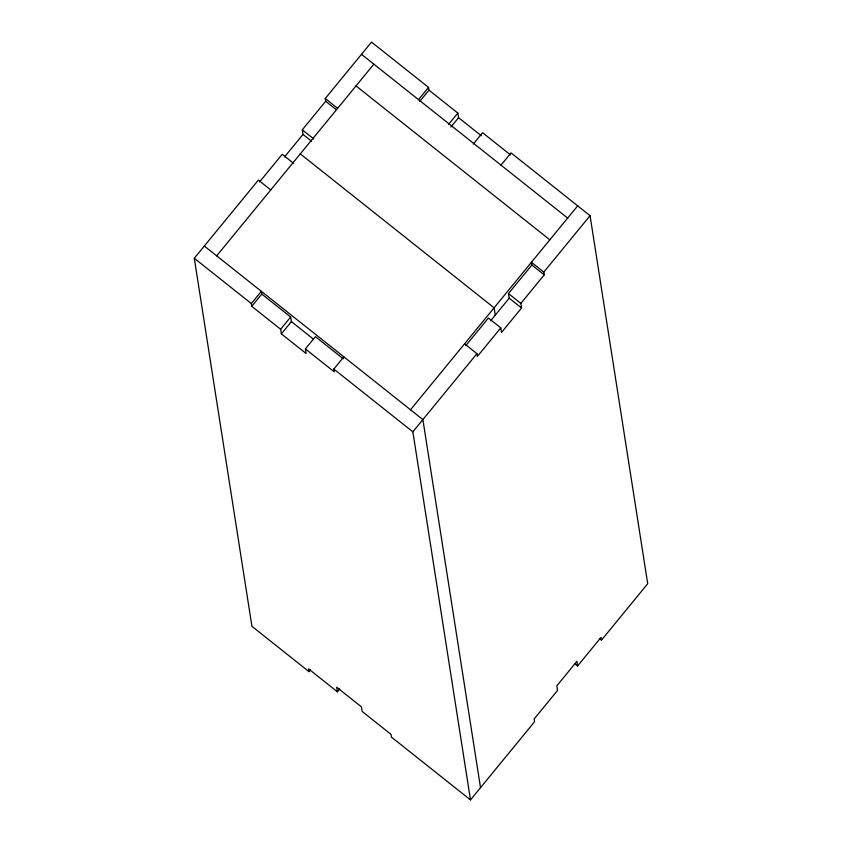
<?xml version="1.0" encoding="UTF-8"?>
<svg xmlns="http://www.w3.org/2000/svg" width="842" height="842" viewBox="0 0 842 842"><rect width="100%" height="100%" fill="white"/><g stroke="black" fill="none" stroke-linecap="round" stroke-linejoin="round"><path stroke-width="1.26" d="M310.519 669.748L308.972 671.632L251.937 626.332L194.291 258.262L258.378 180.093L270.756 189.913M336.158 109.586L325.686 101.282L325.254 98.514L371.511 42.1L428.546 87.4L428.978 90.157L457.848 113.081L458.564 117.68L481.329 135.762M259.62 181.861L282.217 154.296L293.637 163.369M311.572 141.235L303.004 134.425L302.289 129.826L325.686 101.282M284.543 156.938L303.004 134.425M216.699 255.852L373.848 64.16M343.283 358.797L315.413 336.663L305.383 348.893L306.099 353.503L281.354 333.853L280.639 329.254L251.769 306.32L251.337 303.562L261.367 291.332L261.799 294.09L290.669 317.013L291.385 321.612L313.161 338.905M418.516 99.63L428.546 87.4M251.769 306.32L261.799 294.09M419.726 101.45L428.978 90.157M280.639 329.254L290.669 317.013M448.586 124.374L457.848 113.081M281.354 333.853L291.385 321.612M450.849 127.1L458.564 117.68M473.33 144.024L482.592 132.731L510.462 154.865M305.383 348.893L334.242 371.827L333.811 369.059L343.841 356.829M500.99 165.137L511.031 152.897L590.063 215.668L647.708 583.738L601.451 640.152L599.557 638.636M410.517 409.77L577.696 205.837M465.815 345.609L488.413 318.044L500.779 327.864L501.506 332.464L521.566 307.993L520.84 303.394L508.473 293.574L531.881 265.019L531.449 262.262L543.816 272.082L544.248 274.839L520.84 303.394M490.665 320.77L509.189 298.173L508.473 293.574M601.451 640.152L601.02 637.394L577.612 665.938L576.896 661.338L556.836 685.809L557.551 690.419L534.144 718.963L534.586 721.72L470.489 799.9L412.854 431.83L476.94 353.661L464.573 343.831M543.816 272.082L590.063 215.668M500.779 327.864L477.372 356.419L476.94 353.661M308.972 671.632L308.54 668.874L337.41 691.798L339.726 688.977M361.481 54.341L567.666 218.078M356.019 85.905L549.837 239.833M325.254 98.514L337.631 108.344M531.881 265.019L544.248 274.839M302.289 129.826L313.708 138.898M509.189 298.173L521.566 307.993M300.289 153.886L494.107 307.804L495.264 315.171M204.322 246.032L422.884 419.6L480.519 787.659M194.291 258.262L251.337 303.562M333.811 369.059L412.854 431.83M574.76 663.675L577.612 665.938M470.489 799.9L391.456 737.129L391.025 734.371L362.155 711.448L361.428 706.848L336.684 687.198L337.41 691.798"/></g></svg>
